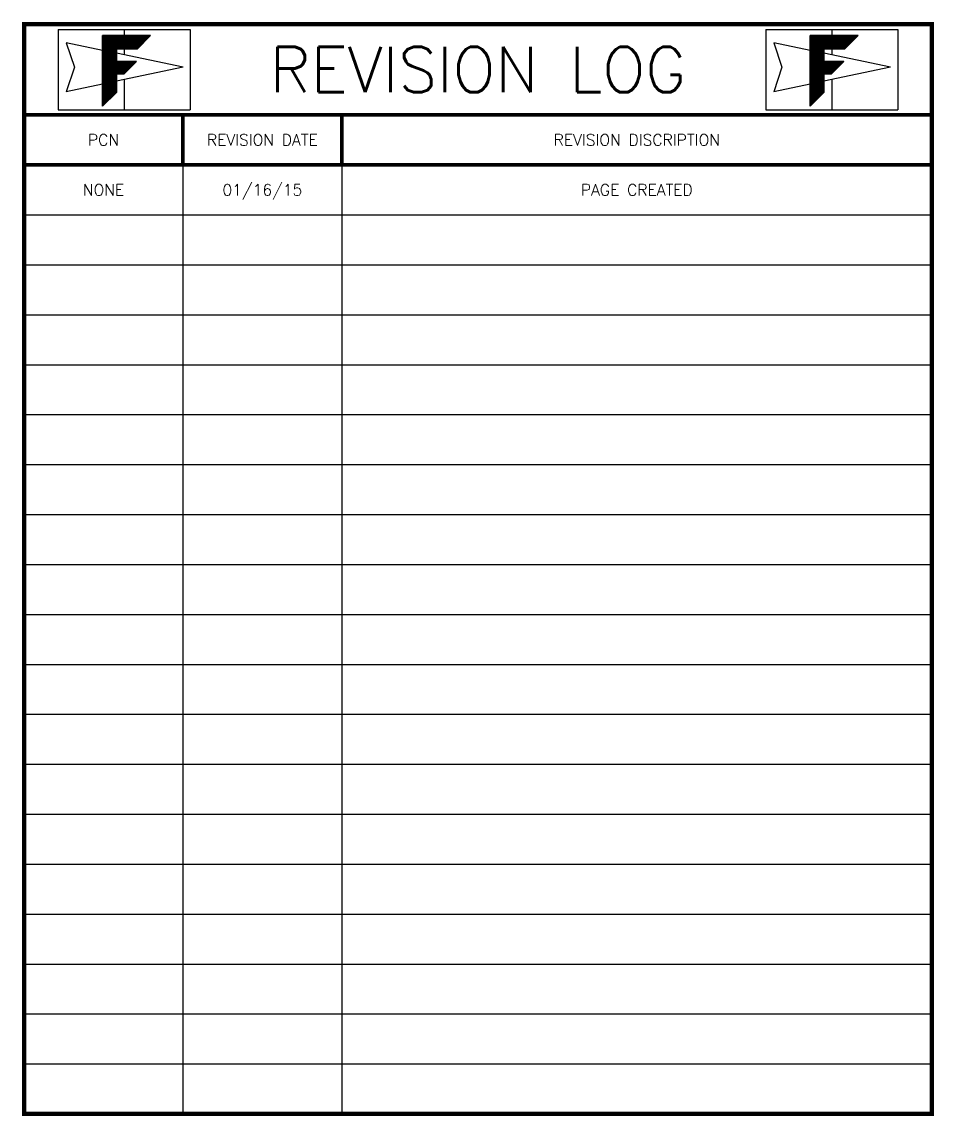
# Model space of a CAD drawing. Extents: x 1.3 to 79, y -4.8 to 30.3.
# Drawn here: x 58.92 to 79.02, y 6.15 to 30.25 of the extents above; entities that cross this region are included whole.
import ezdxf
from ezdxf.enums import TextEntityAlignment as Align

# ---------------------------------------------------------------- set-up
doc = ezdxf.new("R2010")
doc.units = 0
doc.header["$MEASUREMENT"] = 0
doc.layers.get('0').update_dxf_attribs({"linetype": 'CONTINUOUS'})
doc.layers.add('REVISION LOG', color=7, linetype='CONTINUOUS')
doc.styles.get("Standard").update_dxf_attribs({"font": 'simplex.shx'})

# ---------------------------------------------------------------- blocks, each defined once
blk = doc.blocks.new('*X3')
at = {"color": 0}
for p, q in [((7.2329, 10.2346), (7.4628, 10.4645)), ((7.2329, 10.2452), (7.4522, 10.4645)), ((7.2329, 10.2558), (7.4416, 10.4645)), ((7.2329, 10.2664), (7.431, 10.4645)), ((7.2329, 10.277), (7.4204, 10.4645)), ((7.2329, 10.2876), (7.4098, 10.4645)), ((7.2329, 10.2982), (7.3992, 10.4645)), ((7.2329, 10.3089), (7.3886, 10.4645)), ((7.2329, 10.3195), (7.378, 10.4645)), ((7.2329, 10.3301), (7.3674, 10.4645)), ((7.2329, 10.3407), (7.3568, 10.4645)), ((7.2329, 10.3513), (7.3462, 10.4645)), ((7.2329, 10.3619), (7.3356, 10.4645)), ((7.2329, 10.3725), (7.325, 10.4645)), ((7.2329, 10.3831), (7.3143, 10.4645)), ((7.2329, 10.3937), (7.3037, 10.4645)), ((7.2329, 10.4043), (7.2931, 10.4645)), ((7.2329, 10.4149), (7.2825, 10.4645)), ((7.2329, 10.4255), (7.2719, 10.4645)), ((7.2329, 10.4361), (7.2613, 10.4645)), ((7.2329, 10.4467), (7.2507, 10.4645)), ((7.2329, 10.4573), (7.2401, 10.4645)), ((7.3549, 10.3369), (7.2329, 10.4589)), ((7.3549, 10.3263), (7.2329, 10.4483)), ((7.3549, 10.3157), (7.2329, 10.4377)), ((7.3549, 10.3051), (7.2329, 10.4271)), ((7.3549, 10.2945), (7.2329, 10.4164)), ((7.3549, 10.3475), (7.2379, 10.4645)), ((7.3646, 10.3484), (7.2485, 10.4645)), ((7.3752, 10.3484), (7.2591, 10.4645)), ((7.3858, 10.3484), (7.2697, 10.4645)), ((7.3965, 10.3484), (7.2803, 10.4645)), ((7.4071, 10.3484), (7.2909, 10.4645)), ((7.4177, 10.3484), (7.3015, 10.4645)), ((7.4283, 10.3484), (7.3122, 10.4645)), ((7.4389, 10.3484), (7.3228, 10.4645)), ((7.4495, 10.3484), (7.3334, 10.4645)), ((7.4601, 10.3484), (7.344, 10.4645)), ((7.4707, 10.3484), (7.3546, 10.4645)), ((7.3573, 10.3484), (7.4734, 10.4645)), ((7.4813, 10.3484), (7.3652, 10.4645)), ((7.3679, 10.3484), (7.4841, 10.4645)), ((7.4919, 10.3484), (7.3758, 10.4645)), ((7.3785, 10.3484), (7.4947, 10.4645)), ((7.5025, 10.3484), (7.3864, 10.4645)), ((7.3892, 10.3484), (7.5053, 10.4645)), ((7.5131, 10.3484), (7.397, 10.4645)), ((7.3998, 10.3484), (7.5159, 10.4645)), ((7.5237, 10.3484), (7.4076, 10.4645)), ((7.4104, 10.3484), (7.5265, 10.4645)), ((7.5343, 10.3484), (7.4182, 10.4645)), ((7.421, 10.3484), (7.5371, 10.4645)), ((7.5422, 10.3511), (7.4288, 10.4645)), ((7.4316, 10.3484), (7.5477, 10.4645)), ((7.5476, 10.3564), (7.4394, 10.4645)), ((7.4422, 10.3484), (7.5583, 10.4645)), ((7.5529, 10.3617), (7.45, 10.4645)), ((7.4528, 10.3484), (7.5689, 10.4645)), ((7.5582, 10.367), (7.4606, 10.4645)), ((7.4634, 10.3484), (7.5795, 10.4645)), ((7.5635, 10.3723), (7.4713, 10.4645)), ((7.474, 10.3484), (7.5901, 10.4645)), ((7.5688, 10.3776), (7.4819, 10.4645)), ((7.4846, 10.3484), (7.6007, 10.4645)), ((7.5741, 10.3829), (7.4925, 10.4645)), ((7.4952, 10.3484), (7.6113, 10.4645)), ((7.5794, 10.3882), (7.5031, 10.4645)), ((7.5058, 10.3484), (7.6219, 10.4645)), ((7.5847, 10.3935), (7.5137, 10.4645)), ((7.5164, 10.3484), (7.6325, 10.4645)), ((7.59, 10.3988), (7.5243, 10.4645)), ((7.527, 10.3484), (7.6432, 10.4645)), ((7.5953, 10.4041), (7.5349, 10.4645)), ((7.5376, 10.3484), (7.6538, 10.4645)), ((7.6006, 10.4094), (7.5455, 10.4645)), ((7.6059, 10.4147), (7.5561, 10.4645)), ((7.6112, 10.42), (7.5667, 10.4645)), ((7.6165, 10.4253), (7.5773, 10.4645)), ((7.6218, 10.4306), (7.5879, 10.4645)), ((7.6271, 10.4359), (7.5985, 10.4645)), ((7.6324, 10.4412), (7.6091, 10.4645)), ((7.6377, 10.4465), (7.6197, 10.4645)), ((7.643, 10.4519), (7.6304, 10.4645)), ((7.6483, 10.4572), (7.641, 10.4645)), ((7.6536, 10.4625), (7.6516, 10.4645)), ((7.3549, 10.2839), (7.2329, 10.4058)), ((7.3549, 10.2733), (7.2329, 10.3952)), ((7.3549, 10.2627), (7.2329, 10.3846)), ((7.3549, 10.2521), (7.2329, 10.374)), ((7.3549, 10.2415), (7.2329, 10.3634)), ((7.4404, 10.1454), (7.2329, 10.3528)), ((7.2329, 10.224), (7.3549, 10.3459)), ((7.4351, 10.1401), (7.2329, 10.3422)), ((7.2329, 10.2134), (7.3549, 10.3353)), ((7.4298, 10.1348), (7.2329, 10.3316)), ((7.2329, 10.2028), (7.3549, 10.3247)), ((7.4245, 10.1295), (7.2329, 10.321)), ((7.2329, 10.1922), (7.3549, 10.3141)), ((7.4159, 10.1274), (7.2329, 10.3104)), ((7.2329, 10.1816), (7.3549, 10.3035)), ((7.4053, 10.1274), (7.2329, 10.2998)), ((7.2329, 10.171), (7.3549, 10.2929)), ((7.3947, 10.1274), (7.2329, 10.2892)), ((7.2329, 10.1604), (7.3549, 10.2823)), ((7.3841, 10.1274), (7.2329, 10.2786)), ((7.2329, 10.1498), (7.3549, 10.2717)), ((7.3735, 10.1274), (7.2329, 10.268)), ((7.2329, 10.1391), (7.3549, 10.2611)), ((7.3629, 10.1274), (7.2329, 10.2574)), ((7.2329, 10.1285), (7.3549, 10.2505)), ((7.3549, 10.1248), (7.2329, 10.2467)), ((7.2329, 10.1179), (7.3549, 10.2399)), ((7.3549, 10.1142), (7.2329, 10.2361)), ((7.2329, 10.0119), (7.4571, 10.236)), ((7.2329, 10.0225), (7.4465, 10.236)), ((7.2329, 10.0331), (7.4359, 10.236)), ((7.2329, 10.0437), (7.4253, 10.236)), ((7.2329, 10.0543), (7.4147, 10.236)), ((7.2329, 10.0649), (7.4041, 10.236)), ((7.2329, 10.0755), (7.3935, 10.236)), ((7.2329, 10.0861), (7.3828, 10.236)), ((7.2329, 10.0967), (7.3722, 10.236)), ((7.2329, 10.1073), (7.3616, 10.236)), ((7.3549, 10.1036), (7.2329, 10.2255)), ((7.3591, 10.1274), (7.4677, 10.236)), ((7.4457, 10.1507), (7.3603, 10.236)), ((7.3697, 10.1274), (7.4783, 10.236)), ((7.451, 10.156), (7.3709, 10.236)), ((7.3803, 10.1274), (7.4889, 10.236)), ((7.4563, 10.1613), (7.3815, 10.236)), ((7.3909, 10.1274), (7.4995, 10.236)), ((7.4616, 10.1666), (7.3921, 10.236)), ((7.4015, 10.1274), (7.5101, 10.236)), ((7.4669, 10.1719), (7.4028, 10.236)), ((7.4121, 10.1274), (7.5207, 10.236)), ((7.4722, 10.1772), (7.4134, 10.236)), ((7.4775, 10.1825), (7.424, 10.236)), ((7.4828, 10.1878), (7.4346, 10.236)), ((7.4881, 10.1931), (7.4452, 10.236)), ((7.4934, 10.1984), (7.4558, 10.236)), ((7.4987, 10.2037), (7.4664, 10.236)), ((7.504, 10.209), (7.477, 10.236)), ((7.5093, 10.2143), (7.4876, 10.236)), ((7.5146, 10.2196), (7.4982, 10.236)), ((7.5199, 10.2249), (7.5088, 10.236)), ((7.5252, 10.2302), (7.5194, 10.236)), ((7.5305, 10.2355), (7.53, 10.236)), ((7.3549, 10.093), (7.2329, 10.2149)), ((7.3549, 10.0824), (7.2329, 10.2043)), ((7.3549, 10.0718), (7.2329, 10.1937)), ((7.3549, 10.0612), (7.2329, 10.1831)), ((7.3549, 10.0506), (7.2329, 10.1725)), ((7.3549, 10.0399), (7.2329, 10.1619)), ((7.3549, 10.0293), (7.2329, 10.1513)), ((7.3549, 10.0187), (7.2329, 10.1407)), ((7.3549, 10.0081), (7.2329, 10.1301)), ((7.2329, 10.0013), (7.3549, 10.1232)), ((7.3549, 9.9975), (7.2329, 10.1195)), ((7.2329, 9.9907), (7.3549, 10.1126)), ((7.3549, 9.9869), (7.2329, 10.1089)), ((7.2329, 9.98), (7.3549, 10.102)), ((7.3549, 9.9763), (7.2329, 10.0983)), ((7.2329, 9.9694), (7.3549, 10.0914)), ((7.3549, 9.9657), (7.2329, 10.0876)), ((7.2329, 9.9588), (7.3549, 10.0808)), ((7.3501, 9.9599), (7.2329, 10.077)), ((7.2329, 9.9482), (7.3549, 10.0702)), ((7.3448, 9.9546), (7.2329, 10.0664)), ((7.2329, 9.9376), (7.3549, 10.0596)), ((7.3395, 9.9493), (7.2329, 10.0558)), ((7.2329, 9.927), (7.3549, 10.049)), ((7.3342, 9.944), (7.2329, 10.0452)), ((7.2329, 9.9164), (7.3549, 10.0383)), ((7.3289, 9.9387), (7.2329, 10.0346)), ((7.2329, 9.9058), (7.3549, 10.0277)), ((7.3236, 9.9334), (7.2329, 10.024)), ((7.2329, 9.8952), (7.3549, 10.0171)), ((7.3183, 9.9281), (7.2329, 10.0134)), ((7.2329, 9.8846), (7.3549, 10.0065)), ((7.313, 9.9228), (7.2329, 10.0028)), ((7.2329, 9.874), (7.3549, 9.9959)), ((7.3077, 9.9175), (7.2329, 9.9922)), ((7.2329, 9.8634), (7.3549, 9.9853)), ((7.3024, 9.9122), (7.2329, 9.9816)), ((7.2329, 9.8528), (7.3549, 9.9747)), ((7.2971, 9.9069), (7.2329, 9.971)), ((7.2918, 9.9015), (7.2329, 9.9604)), ((7.2865, 9.8962), (7.2329, 9.9498)), ((7.2811, 9.8909), (7.2329, 9.9392)), ((7.2758, 9.8856), (7.2329, 9.9285)), ((7.2705, 9.8803), (7.2329, 9.9179)), ((7.2652, 9.875), (7.2329, 9.9073)), ((7.2599, 9.8697), (7.2329, 9.8967)), ((7.2546, 9.8644), (7.2329, 9.8861)), ((7.2493, 9.8591), (7.2329, 9.8755)), ((7.244, 9.8538), (7.2329, 9.8649)), ((7.2387, 9.8485), (7.2329, 9.8543)), ((7.2334, 9.8432), (7.2329, 9.8437))]:
    blk.add_line(p, q, dxfattribs=at)

msp = doc.modelspace()

# ---------------------------------------------------------------- linework, layer by layer
at = {"layer": 'REVISION LOG', "color": 151}
for p, q in [((59.723, 30.088), (62.635, 30.088)), ((59.723, 30.088), (59.723, 28.318)), ((61.179, 30.088), (61.179, 29.95)), ((62.635, 30.088), (62.635, 28.318)), ((75.312, 30.088), (78.223, 30.088)), ((75.312, 30.088), (75.312, 28.318)), ((76.768, 30.088), (76.768, 29.95)), ((78.223, 30.088), (78.223, 28.318)), ((61.179, 29.659), (61.179, 29.526)), ((76.768, 29.659), (76.768, 29.526)), ((61.179, 28.98), (61.179, 28.318)), ((76.768, 28.98), (76.768, 28.318)), ((59.723, 28.318), (62.635, 28.318)), ((75.312, 28.318), (78.223, 28.318))]:
    msp.add_line(p, q, dxfattribs=at)
at = {"layer": 'REVISION LOG', "color": 1}
for p, q in [((60.701, 29.626), (59.902, 29.794)), ((59.902, 29.794), (60.082, 29.253)), ((76.29, 29.626), (75.491, 29.794)), ((75.491, 29.794), (75.671, 29.253)), ((62.476, 29.253), (61.006, 29.562)), ((78.064, 29.253), (76.595, 29.562)), ((60.082, 29.253), (59.902, 28.711)), ((62.476, 29.253), (61.006, 28.944)), ((75.671, 29.253), (75.491, 28.711)), ((78.064, 29.253), (76.595, 28.944)), ((60.701, 28.88), (59.902, 28.711)), ((76.29, 28.88), (75.491, 28.711))]:
    msp.add_line(p, q, dxfattribs=at)
at = {"layer": 'REVISION LOG'}
for p, q in [((65.973, 28.203), (65.973, 6.203)), ((62.473, 27.103), (62.473, 6.203)), ((58.973, 26.003), (78.973, 26.003)), ((58.973, 24.903), (78.973, 24.903)), ((58.973, 23.803), (78.973, 23.803)), ((58.973, 22.703), (78.973, 22.703)), ((58.973, 21.603), (78.973, 21.603)), ((58.973, 20.503), (78.973, 20.503)), ((58.973, 19.403), (78.973, 19.403)), ((58.973, 18.303), (78.973, 18.303)), ((58.973, 17.203), (78.973, 17.203)), ((58.973, 16.103), (78.973, 16.103)), ((58.973, 15.003), (78.973, 15.003)), ((58.973, 13.903), (78.973, 13.903)), ((58.973, 12.803), (78.973, 12.803)), ((58.973, 11.703), (78.973, 11.703)), ((58.973, 10.603), (78.973, 10.603)), ((58.973, 9.503), (78.973, 9.503)), ((58.973, 8.403), (78.973, 8.403)), ((58.973, 7.303), (78.973, 7.303))]:
    msp.add_line(p, q, dxfattribs=at)
at = {"layer": 'REVISION LOG', "const_width": 0.1}
msp.add_lwpolyline([(78.973, 6.203), (78.973, 30.203), (58.973, 30.203), (58.973, 6.203), (78.973, 6.203), (78.973, 6.203)], close=True, dxfattribs=at)
at = {"layer": 'REVISION LOG', "color": 151}
for points in [[(61.006, 28.7), (61.006, 29.107), (61.175, 29.107), (61.006, 29.107), (61.006, 28.7), (60.701, 28.395), (60.701, 29.95), (61.758, 29.95), (61.468, 29.659), (61.006, 29.659), (61.006, 29.379), (61.446, 29.379), (61.006, 29.379), (61.006, 29.659), (61.468, 29.659), (61.758, 29.95), (60.701, 29.95), (60.701, 28.395), (61.006, 28.7), (61.006, 29.107), (61.175, 29.107), (61.446, 29.379), (61.006, 29.379), (61.006, 29.659), (61.468, 29.659), (61.758, 29.95), (60.701, 29.95), (60.701, 28.395)], [(76.595, 28.7), (76.595, 29.107), (76.764, 29.107), (76.595, 29.107), (76.595, 28.7), (76.29, 28.395), (76.29, 29.95), (77.347, 29.95), (77.057, 29.659), (76.595, 29.659), (76.595, 29.379), (77.035, 29.379), (76.595, 29.379), (76.595, 29.659), (77.057, 29.659), (77.347, 29.95), (76.29, 29.95), (76.29, 28.395), (76.595, 28.7), (76.595, 29.107), (76.764, 29.107), (77.035, 29.379), (76.595, 29.379), (76.595, 29.659), (77.057, 29.659), (77.347, 29.95), (76.29, 29.95), (76.29, 28.395)]]:
    msp.add_lwpolyline(points, close=True, dxfattribs=at)
at = {"layer": 'REVISION LOG', "const_width": 0.08}
for points in [[(58.973, 28.203), (78.973, 28.203)], [(62.473, 28.203), (62.473, 27.103)], [(65.973, 28.203), (65.973, 27.103)], [(58.973, 27.103), (78.973, 27.103)]]:
    msp.add_lwpolyline(points, dxfattribs=at)

# ---------------------------------------------------------------- block references
at = {"layer": 'REVISION LOG', "color": 151, "xscale": 2.5, "yscale": 2.5, "zscale": 2.5}
for p in [(42.619, 3.788), (58.208, 3.788)]:
    msp.add_blockref('*X3', p, dxfattribs=at)

# ---------------------------------------------------------------- texts
at = {"layer": 'REVISION LOG'}
for s, height, p in [('REVISION LOG', 1, (68.973, 29.203)), ('PCN', 0.25, (60.723, 27.653)), ('REVISION DATE', 0.25, (64.223, 27.653)), ('REVISION DISCRIPTION', 0.25, (72.473, 27.653)), ('NONE', 0.25, (60.723, 26.553)), ('01/16/15', 0.25, (64.223, 26.553)), ('PAGE CREATED', 0.25, (72.473, 26.553))]:
    msp.add_text(s, height=height, dxfattribs=at).set_placement(p, align=Align.MIDDLE_CENTER)

doc.saveas('drawing.dxf')
